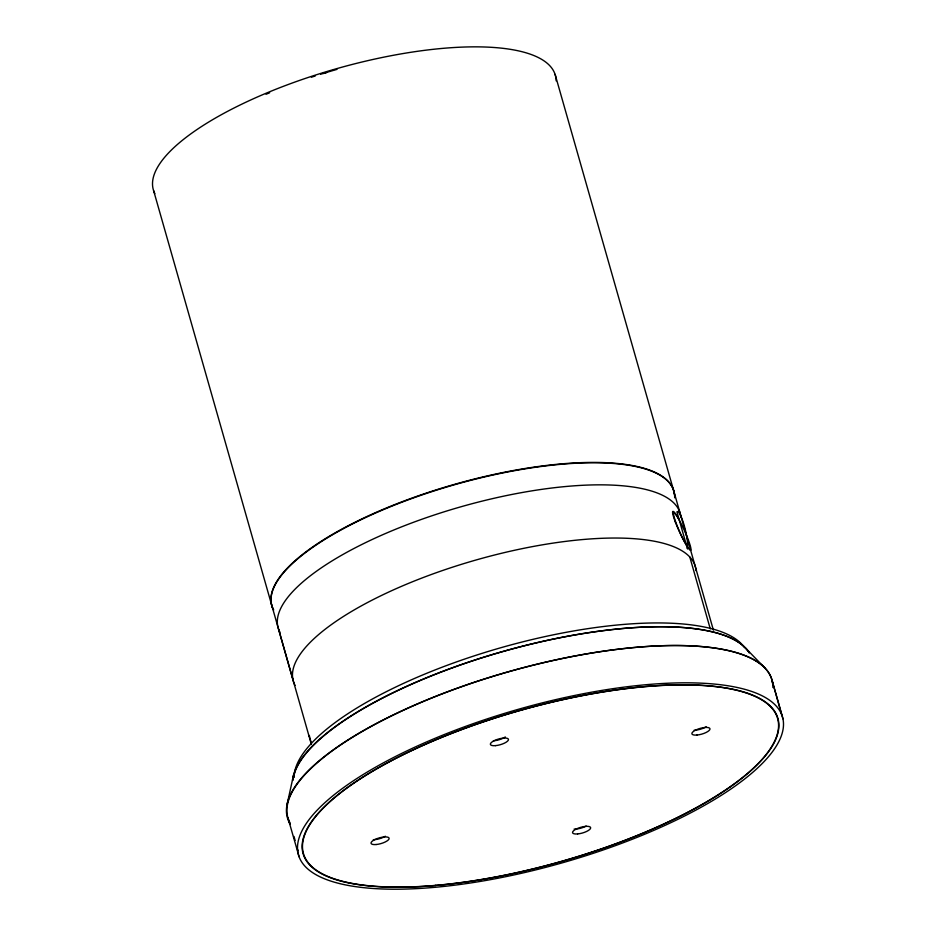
<?xml version="1.0" encoding="UTF-8"?>
<svg xmlns="http://www.w3.org/2000/svg" width="936" height="936" viewBox="0 0 936 936"><rect width="100%" height="100%" fill="white"/><g stroke="black" fill="none" stroke-linecap="round" stroke-linejoin="round"><path stroke-width="1.4" d="M286.884 805.381L293.541 775.043M745.84 648.367L765.274 668.386M298.221 850.543L297.777 849.771M309.547 736.199L309.137 735.415L311.419 743.418M287.914 817.736L299.122 856.803M713.396 630.139L555.106 74.389M677.161 512.6L687.457 548.777M689.809 557.025L710.272 628.863M278.635 629.355L293.003 679.934M153.609 190.616L311.407 744.483M293.986 836.445L295.121 840.434M781.911 715.221L771.861 679.688L782.941 718.813A251.632 79.841 -15.9 0 1 433.543 887.433A251.632 79.841 -15.9 0 1 405.054 751.783A251.632 79.841 -15.9 0 1 782.941 718.813M290.031 822.896A251.632 79.841 -15.9 0 1 506.048 672.481A251.632 79.841 -15.9 0 1 772.715 684.052M290.324 824.37A251.878 79.923 -15.9 0 1 508.646 671.674A251.878 79.923 -15.9 0 1 772.879 687.515M292.57 780.261A238.493 75.676 -15.9 0 1 506.119 650.567A238.493 75.676 -15.9 0 1 749.35 652.942A238.247 75.594 -15.9 0 0 506.376 650.555A238.247 75.594 -15.9 0 0 293.05 780.121M586.228 826.043A9.383 2.972 -15.9 0 1 574.096 829.097M505.311 736.96A9.383 2.972 -15.9 0 1 493.424 740.797M706.224 726.757A9.383 2.972 -15.9 0 1 694.149 730.22M385.375 836.246A9.383 2.972 -15.9 0 1 373.3 839.709M294.115 777.395A235.556 74.74 -15.9 0 1 499.099 648.227A235.556 74.74 -15.9 0 1 744.635 647.7M273.616 610.073A209.009 66.316 -15.9 0 1 457.54 483.877A209.009 66.316 -15.9 0 1 674.669 497.788M295.086 685.409A209.009 66.316 -15.9 0 1 475.371 560.184A209.009 66.316 -15.9 0 1 696.056 570.668M279.911 632.163A209.009 66.316 -15.9 0 1 459.974 507.055A209.009 66.316 -15.9 0 1 680.881 517.269M673.277 511.758A21.434 3.253 71.2 0 1 674.739 513.501M673.347 513.01A19.831 3.007 71.2 0 1 673.721 513.256M676.939 511.758A19.808 3.592 76.5 0 1 684.274 525.763A19.808 3.592 76.5 0 1 687.422 548.66M686.076 544.331A19.808 2.387 65.9 0 1 674.283 517.655A19.808 2.387 65.9 0 1 678.963 519.574M273.523 609.745A209.009 66.316 -15.9 0 1 453.586 484.626A209.009 66.316 -15.9 0 1 674.493 494.84M154.861 193.647A209.009 66.245 -15.9 0 1 338.633 68.106A209.009 66.245 -15.9 0 1 556.159 80.835M266.046 94.267A206.329 65.403 -15.9 0 1 269.662 92.758M323.353 73.488A206.329 65.403 -15.9 0 1 327.331 72.283M311.395 77.22A206.329 65.473 -15.9 0 1 315.292 75.945M320.627 74.26A206.329 65.473 -15.9 0 1 336.983 69.381M435.708 885.374A246.519 78.226 -15.9 0 0 778.027 720.17A246.519 78.226 -15.9 0 0 407.803 752.485A246.519 78.226 -15.9 0 0 435.708 885.374M435.568 885.503A246.847 78.32 -15.9 0 0 778.331 720.088A246.847 78.32 -15.9 0 0 407.628 752.439A246.847 78.32 -15.9 0 0 435.568 885.503M577.606 833.941A9.383 2.972 -15.9 0 0 590.639 827.658A9.383 2.972 -15.9 0 0 576.553 828.886A9.383 2.972 -15.9 0 0 577.606 833.941M495.436 745.641A9.383 2.972 -15.9 0 0 508.459 739.358A9.383 2.972 -15.9 0 0 494.383 740.587A9.383 2.972 -15.9 0 0 495.436 745.641M696.957 735.041A9.383 2.972 -15.9 0 0 709.979 728.758A9.383 2.972 -15.9 0 0 695.893 729.986A9.383 2.972 -15.9 0 0 696.957 735.041M376.096 844.529A9.383 2.972 -15.9 0 0 389.119 838.246A9.383 2.972 -15.9 0 0 375.032 839.475A9.383 2.972 -15.9 0 0 376.096 844.529M675.312 521.925A21.411 2.515 65.4 0 0 690.686 550.333A21.411 2.515 65.4 0 0 679.372 520.334A21.411 2.515 65.4 0 0 675.312 521.925"/></g></svg>
